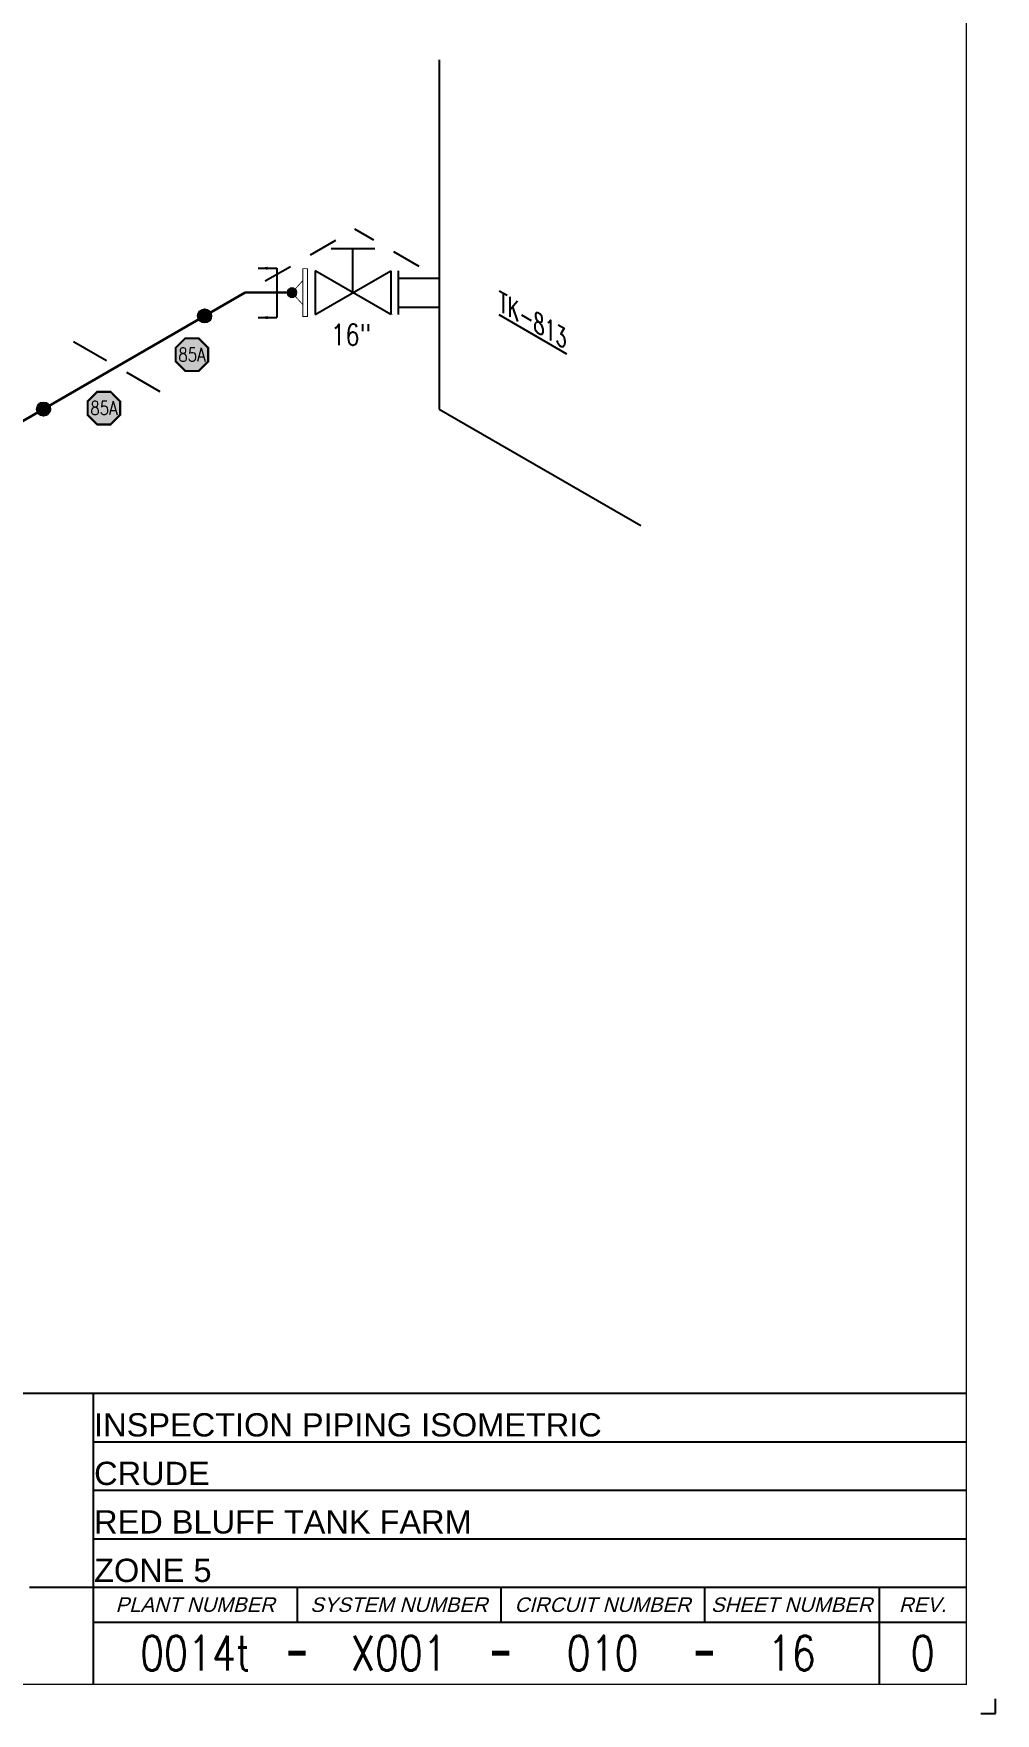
# Model space of a CAD drawing. Header units: inches. Extents: x 0 to 17.2, y 0 to 11.2.
# Drawn here: x 13.12 to 17.25, y 0 to 7.22 of the extents above; entities that cross this region are included whole.
import ezdxf
from ezdxf.enums import TextEntityAlignment as Align

# ---------------------------------------------------------------- set-up
doc = ezdxf.new("R2010")
doc.units = ezdxf.units.IN
doc.header["$MEASUREMENT"] = 0
doc.linetypes.add('HIDDEN2', pattern=[0.1875, 0.125, -0.0625])
for name, color, linetype in [('3', 1, 'Continuous'), ('BORDER', 3, 'Continuous'), ('BORDERTEXT', 7, 'Continuous'), ('COMP', 1, 'Continuous'), ('DL', 20, 'Continuous'), ('EQUIP', 131, 'Continuous'), ('EQUIP-ANNO', 150, 'Continuous'), ('FITTINGS', 4, 'Continuous'), ('PART_PCML', 7, 'Continuous'), ('PIPE-ANNO', 150, 'HIDDEN2'), ('TEXT', 7, 'Continuous'), ('WELD POINTS', 41, 'Continuous'), ('Welds', 7, 'Continuous')]:
    doc.layers.add(name, color=color, linetype=linetype)
doc.layers.add('PIPE', color=7, linetype='Continuous', lineweight=30)
doc.styles.add('FEASStandard', font='arial.ttf')
doc.styles.add('ISO30', font='simplex.shx', dxfattribs={"width": 0.85, "oblique": 30, "height": 0.075})
doc.styles.add('PART_Standard', font='romans', dxfattribs={"width": 0.8, "height": 0.09})
doc.styles.add('Richmond', font='arial.ttf')
doc.styles.add('SIMPLEX', font='ROMANS')
doc.dimstyles.new('Richmond', dxfattribs={"dimtxt": 0.18, "dimasz": 0.18, "dimexe": 0.18, "dimexo": 0.0625, "dimgap": 0.09, "dimtad": 0, "dimtih": 1, "dimtoh": 1, "dimdec": 4, "dimzin": 0, "dimdsep": 46, "dimtxsty": 'Richmond', "dimcen": 0.09, "dimadec": 0, "dimazin": 0, "dimtfac": 1, "dimtdec": 4, "dimtofl": 0, "dimtmove": 0, "dimatfit": 3, "dimfxl": 1, "dimtolj": 1, "dimtzin": 0, "dimarcsym": 0})

# ---------------------------------------------------------------- blocks, each defined once
blk = doc.blocks.new('Border')
at = {"layer": 'BORDER'}
for p, q in [((13.5, 1.2917), (17.25, 1.2917)), ((13.5, 1.0833), (17.25, 1.0833)), ((13.5, 0.875), (17.25, 0.875)), ((14.375, 0.6667), (14.375, 0.5173)), ((15.25, 0.6667), (15.25, 0.5173)), ((16.125, 0.6667), (16.125, 0.5173)), ((16.875, 0.6667), (16.875, 0.25)), ((13.5, 0.5173), (17.25, 0.5173))]:
    blk.add_line(p, q, dxfattribs=at)
at = {"layer": 'BORDER', "const_width": 0.005}
blk.add_lwpolyline([(0.25, 0.25), (17.25, 0.25), (17.25, 11.25), (0.25, 11.25)], close=True, dxfattribs=at)
at = {"layer": 'BORDER', "const_width": 0.00833}
for points in [[(17.25, 1.5), (0.25, 1.5)], [(13.5, 0.25), (13.5, 1.5)], [(13.225, 0.6667), (17.25, 0.6667)]]:
    blk.add_lwpolyline(points, dxfattribs=at)
at = {"layer": 'BORDERTEXT'}
blk.add_line((16.113, 0.3836), (16.125, 0.3836), dxfattribs=at)
at = {"layer": 'BORDERTEXT', "const_width": 0.0208}
for points in [[(14.3375, 0.3836), (14.4125, 0.3836)], [(15.2125, 0.3836), (15.2875, 0.3836)], [(16.0875, 0.3836), (16.1625, 0.3836)]]:
    blk.add_lwpolyline(points, dxfattribs=at)
at = {"layer": 'BORDERTEXT', "style": 'FEASStandard', "oblique": 15}
for s, p in [('PLANT NUMBER', (13.9375, 0.592)), ('SYSTEM NUMBER', (14.8125, 0.592)), ('CIRCUIT NUMBER', (15.6875, 0.592)), ('SHEET NUMBER', (16.5, 0.592)), ('REV.', (17.0625, 0.592))]:
    blk.add_text(s, height=0.0625, dxfattribs=at).set_placement(p, align=Align.MIDDLE)
blk = doc.blocks.new('BORDER TEXT')
at = {"layer": 'BORDERTEXT'}
for tag, p, height, style in [('API_PIPE_CLASS', (5.4645, 1.2542), 0.08, 'Richmond'), ('MATERIAL1', (12.263, 1.2111), 0.08, 'Richmond'), ('CVX_PIPE_SPEC', (5.4619, 1.0932), 0.08, 'Richmond'), ('P&ID_#1', (0.25, 1.0831), 0.0625, 'FEASStandard'), ('LINE_#1', (1.4866, 1.0831), 0.0625, 'FEASStandard'), ('MATERIAL2', (12.263, 1.0395), 0.08, 'Richmond'), ('OP_TEMP', (5.1687, 0.9325), 0.08, 'Richmond'), ('P&ID_#2', (0.25, 0.9224), 0.0625, 'FEASStandard'), ('LINE_#2', (1.4866, 0.9224), 0.0625, 'FEASStandard'), ('MATERIAL3', (12.263, 0.868), 0.08, 'Richmond'), ('P&ID_#3', (0.25, 0.7617), 0.0625, 'FEASStandard'), ('LINE_#3', (1.4866, 0.7617), 0.0625, 'FEASStandard'), ('FROM', (5.0146, 0.7718), 0.08, 'Richmond'), ('MATERIAL4', (12.263, 0.6965), 0.08, 'Richmond'), ('P&ID_#4', (0.25, 0.601), 0.0625, 'FEASStandard'), ('LINE_#4', (1.4866, 0.601), 0.0625, 'FEASStandard'), ('TO', (4.8543, 0.6112), 0.08, 'Richmond'), ('MATERIAL5', (12.263, 0.5249), 0.08, 'Richmond'), ('MISC', (4.9789, 0.4506), 0.08, 'Richmond'), ('P&ID_#5', (0.25, 0.4403), 0.0625, 'FEASStandard'), ('LINE_#5', (1.4866, 0.4403), 0.0625, 'FEASStandard'), ('INSULATION', (12.9278, 0.4142), 0.0625, 'FEASStandard'), ('P&ID_#6', (0.25, 0.2796), 0.0625, 'FEASStandard'), ('LINE_#6', (1.4866, 0.2796), 0.0625, 'FEASStandard'), ('PWHT', (12.9278, 0.2806), 0.0625, 'FEASStandard')]:
    blk.add_attdef(tag, p, '', height=height, dxfattribs=dict(at, style=style))
at = {"layer": 'BORDERTEXT', "style": 'FEASStandard'}
for tag, p in [('DR.BY', (11.075, 0.5625)), ('DR.BY_DATE', (11.95, 0.5625)), ('CHK_BY', (11.075, 0.3542)), ('CHK._BY_DATE', (11.95, 0.3542))]:
    blk.add_attdef(tag, text='', height=0.1, dxfattribs=at).set_placement(p, align=Align.MIDDLE_CENTER)
at = {"layer": 'BORDERTEXT', "style": 'PART_Standard', "width": 0.8}
for tag, p in [('PLANT_NUMBER', (13.9375, 0.3836)), ('SYSTEM_NUMBER', (14.8125, 0.3836)), ('CIRCUIT_NUMBER', (15.6875, 0.3836)), ('SHEET_NUMBER', (16.5, 0.3836)), ('REVISION', (17.0625, 0.3836))]:
    blk.add_attdef(tag, text='', height=0.15, dxfattribs=at).set_placement(p, align=Align.MIDDLE_CENTER)
blk = doc.blocks.new('Plant Info')
at = {"layer": 'BORDERTEXT', "style": 'FEASStandard'}
for tag, p in [('DWG_TYPE', (-0.6333, -0.0756)), ('SYSTEM_NAME', (-0.6333, -0.284)), ('PLANT_NAME', (-0.6333, -0.4923)), ('ZONE', (-0.6333, -0.7006))]:
    blk.add_attdef(tag, p, '', height=0.1, dxfattribs=at)
blk = doc.blocks.new('3_VALVE_FLANGE_GATE_00')
at = {"color": 0, "linetype": 'ByBlock', "lineweight": -2}
blk.add_line((-0.0938, 0.1875), (0.0938, 0.1875), dxfattribs=at)
blk.add_wipeout([(-0.1949, -0.0938), (-0.1624, -0.0938), (0, 0), (0.1624, -0.0938), (0.1949, -0.0938), (0.1949, 0.0938), (0.1624, 0.0938), (0, 0), (-0.1624, 0.0938), (-0.1949, 0.0938)], dxfattribs=at)
for p, q in [((0, 0), (0, 0.1875)), ((-0.1949, 0.0938), (-0.1949, -0.0938)), ((-0.1624, 0.0938), (-0.1624, -0.0938)), ((-0.1624, -0.0938), (0.1624, 0.0938)), ((0.1624, -0.0938), (-0.1624, 0.0938)), ((0.1624, 0.0938), (0.1624, -0.0938)), ((0.1949, 0.0938), (0.1949, -0.0938))]:
    blk.add_line(p, q, dxfattribs=at)
blk = doc.blocks.new('A09')
at = {"layer": 'Welds'}
h = blk.add_hatch(color=256, dxfattribs=at)
h.dxf.hatch_style = 1
h.paths.add_polyline_path([(-0.03, 0, 1), (0.03, 0, 1)])
blk.add_circle((0, 0), 0.03, dxfattribs=at)
blk = doc.blocks.new('*U90')
blk.add_wipeout([(-0.0221, -0.0043), (-0.0221, -0.1073), (0.012, -0.1073), (0.0592, -0.0043), (0.012, 0.0986), (-0.0221, 0.0986)]).dxf.layer = 'COMP'
at = {"layer": 'COMP', "linetype": 'Continuous', "const_width": 0.00347}
blk.add_lwpolyline([(0.01, -0.1058), (0.01, 0.1001), (-0.01, 0.1001), (-0.01, -0.1058)], close=True, dxfattribs=at)
blk.add_lwpolyline([(0.01, -0.0549), (0.0572, -0.0029), (0.01, 0.0491)], dxfattribs=at)
at = {"layer": '3', "xscale": 0.65, "yscale": 0.65, "zscale": 0.65}
blk.add_blockref('A09', (0.0572, -0.0029), dxfattribs=at)
blk = doc.blocks.new('1_Text_00')
at = {"layer": 'TEXT', "style": 'PART_Standard', "width": 0.8}
blk.add_attdef('TEXT', (-0.062, -0.0144), '', height=0.09, dxfattribs=at)
blk = doc.blocks.new('2_WELD_SINGLE_00')
at = {"linetype": 'ByBlock', "lineweight": -2}
h = blk.add_hatch(color=0, dxfattribs=at)
edge = h.paths.add_edge_path()
edge.add_arc((0, 0), 0.0286, 0, 360)
at = {"color": 0, "linetype": 'ByBlock', "lineweight": -2}
blk.add_circle((0, 0), 0.0286, dxfattribs=at)
blk = doc.blocks.new('2_NOZZLE_FLANGE_EQUIPMENT_00')
blk.add_wipeout([(-0.2028, -0.0625), (-0.2028, 0.0625), (-0.0271, 0.0625), (-0.0271, 0.0937), (0, 0.0937), (0, -0.0938), (-0.0271, -0.0938), (-0.0271, -0.0625)])
at = {"color": 0, "linetype": 'ByBlock', "lineweight": -2}
for p, q in [((-0.0271, -0.0938), (-0.0271, 0.0937)), ((0, -0.0938), (0, 0.0937)), ((-0.0271, 0.0625), (-0.2028, 0.0625)), ((-0.0271, -0.0625), (-0.2028, -0.0625))]:
    blk.add_line(p, q, dxfattribs=at)
blk = doc.blocks.new('4_SUPPORT_I-BEAM_30')
at = {"color": 0, "linetype": 'ByBlock', "lineweight": -2}
for p, q in [((-0.0435, 0.0251), (-0.1857, 0.1072)), ((0.1857, -0.1072), (0.0435, -0.0251))]:
    blk.add_line(p, q, dxfattribs=at)
blk = doc.blocks.new('PART_PCML')
blk.add_hatch(color=0).paths.add_polyline_path([(-0.0699, -0.029), (-0.029, -0.0699), (0.029, -0.0699), (0.0699, -0.029), (0.0699, 0.029), (0.029, 0.0699), (-0.029, 0.0699), (-0.0699, 0.029)])
at = {"color": 7, "const_width": 0.009}
blk.add_lwpolyline([(-0.0699, 0.029), (-0.029, 0.0699), (0.029, 0.0699), (0.0699, 0.029), (0.0699, -0.029), (0.029, -0.0699), (-0.029, -0.0699), (-0.0699, -0.029), (-0.0699, 0.029), (-0.029, 0.0699)], dxfattribs=at)
at = {"color": 18, "true_color": 0x000000}
blk.add_lwpolyline([(-0.029, 0.0699), (-0.0699, 0.029), (-0.0699, -0.029), (-0.029, -0.0699), (0.029, -0.0699), (0.0699, -0.029), (0.0699, 0.029), (0.029, 0.0699)], close=True, dxfattribs=at)
at = {"color": 7, "true_color": 0xffffff, "style": 'SIMPLEX', "width": 0.8, "flags": 1}
for tag, p in [('CIRCUIT', (-0.0939, 0.0889)), ('DM', (-0.0527, -0.1332)), ('TYPE', (-0.0749, -0.2043))]:
    blk.add_attdef(tag, p, '', height=0.0586, dxfattribs=at)
at = {"color": 7, "true_color": 0xffffff, "style": 'SIMPLEX', "width": 0.8}
blk.add_attdef('DMDISP', text='', height=0.0586, dxfattribs=at).set_placement((0, 0), align=Align.MIDDLE_CENTER)
blk = doc.blocks.new('*U92')
at = {"layer": 'DL', "color": 20, "linetype": 'ByBlock', "ltscale": 0.8}
blk.add_line((-0.0625, 0.106), (-0.0625, -0.106), dxfattribs=at)
at = {"layer": 'DL', "color": 20, "linetype": 'ByBlock', "ltscale": 0.7}
for points in [[(-0.1425, 0.106), (-0.0625, 0.106)], [(-0.1425, -0.106), (-0.0625, -0.106)]]:
    blk.add_leader(points, dimstyle='Richmond', override={"dimasz": 0.04, "dimgap": 0.09, "dimtad": 0}, dxfattribs=at)

msp = doc.modelspace()

# ---------------------------------------------------------------- linework, layer by layer
for p, q in [((17.1875, 0), (17.25, 0)), ((17.25, 0), (17.25, 0.0625))]:
    msp.add_line(p, q)
at = {"layer": 'EQUIP'}
msp.add_line((14.8606, 5.6026), (15.7267, 5.1026), dxfattribs=at)
at = {"layer": 'PIPE'}
for p, q in [((11.6789, 4.7469), (14.027, 6.1026)), ((14.027, 6.1026), (14.7592, 6.1026))]:
    msp.add_line(p, q, dxfattribs=at)

# ---------------------------------------------------------------- block references
at = {"layer": 'BORDER'}
msp.add_blockref('Border', (-0.125, -0.125), dxfattribs=at)
at = {"layer": 'BORDERTEXT'}
msp.add_blockref('Plant Info', (14.0116, 1.265), dxfattribs=at).add_auto_attribs({'DWG_TYPE': 'INSPECTION PIPING ISOMETRIC', 'SYSTEM_NAME': 'CRUDE', 'PLANT_NAME': 'RED BLUFF TANK FARM', 'ZONE': 'ZONE 5'})
ref = msp.add_blockref('BORDER TEXT', (-0.125, -0.125), dxfattribs=at)
ref.add_attrib('REVISION', '0', dxfattribs={"height": 0.15, "style": 'PART_Standard', "width": 0.8}).set_placement((16.9375, 0.2586), align=Align.MIDDLE_CENTER)
ref.add_attrib('SHEET_NUMBER', '16', dxfattribs={"height": 0.15, "style": 'PART_Standard', "width": 0.8}).set_placement((16.375, 0.2586), align=Align.MIDDLE_CENTER)
ref.add_attrib('CIRCUIT_NUMBER', '010', dxfattribs={"height": 0.15, "style": 'PART_Standard', "width": 0.8}).set_placement((15.5625, 0.2586), align=Align.MIDDLE_CENTER)
ref.add_attrib('SYSTEM_NUMBER', 'X001', dxfattribs={"height": 0.15, "style": 'PART_Standard', "width": 0.8}).set_placement((14.6875, 0.2586), align=Align.MIDDLE_CENTER)
ref.add_attrib('PLANT_NUMBER', '0014t', dxfattribs={"height": 0.15, "style": 'PART_Standard', "width": 0.8}).set_placement((13.8125, 0.2586), align=Align.MIDDLE_CENTER)
at = {"layer": 'DL'}
msp.add_blockref('*U92', (14.226, 6.1012), dxfattribs=at)
at = {"layer": 'FITTINGS'}
msp.add_blockref('4_SUPPORT_I-BEAM_30', (13.4756, 5.7842), dxfattribs=at)
at = {"layer": 'PART_PCML', "color": 13}
for p in [(13.7984, 5.8363), (13.4204, 5.6064)]:
    msp.add_blockref('PART_PCML', p, dxfattribs=at).add_auto_attribs({'DMDISP': '85A'})
at = {"layer": 'TEXT'}
msp.add_blockref('1_Text_00', (14.4577, 5.8917), dxfattribs=at).add_auto_attribs({'TEXT': '16"'})
at = {"layer": 'WELD POINTS'}
for p in [(13.8531, 6.0022), (13.161, 5.6026)]:
    msp.add_blockref('2_WELD_SINGLE_00', p, dxfattribs=at)

# ---------------------------------------------------------------- texts
at = {"layer": 'EQUIP-ANNO', "style": 'ISO30', "oblique": 330, "width": 0.85}
msp.add_text('%%UTK-813', height=0.075, rotation=330, dxfattribs=at).set_placement((15.1165, 6.0256))

# ---------------------------------------------------------------- next in the draw order: block references
at = {"layer": 'FITTINGS', "xscale": -1, "yscale": -1}
msp.add_blockref('2_NOZZLE_FLANGE_EQUIPMENT_00', (14.6578, 6.1026), dxfattribs=at)

# ---------------------------------------------------------------- next in the draw order: linework, layer by layer
at = {"layer": 'EQUIP'}
msp.add_line((14.8606, 7.1026), (14.8606, 5.6026), dxfattribs=at)

# ---------------------------------------------------------------- next in the draw order: block references
at = {"layer": 'FITTINGS', "xscale": -1}
msp.add_blockref('3_VALVE_FLANGE_GATE_00', (14.49, 6.1026), dxfattribs=at)

# ---------------------------------------------------------------- next in the draw order: linework, layer by layer
at = {"layer": 'PIPE-ANNO'}
msp.add_line((14.774, 6.2151), (14.498, 6.3745), dxfattribs=at)

# ---------------------------------------------------------------- next in the draw order: block references
at = {"layer": 'COMP', "ltscale": 0.65, "xscale": -1}
msp.add_blockref('*U90', (14.2851, 6.1055), dxfattribs=at)

# ---------------------------------------------------------------- next in the draw order: linework, layer by layer
at = {"layer": 'PIPE-ANNO'}
msp.add_line((14.1136, 6.1526), (14.498, 6.3745), dxfattribs=at)

doc.saveas('drawing.dxf')
